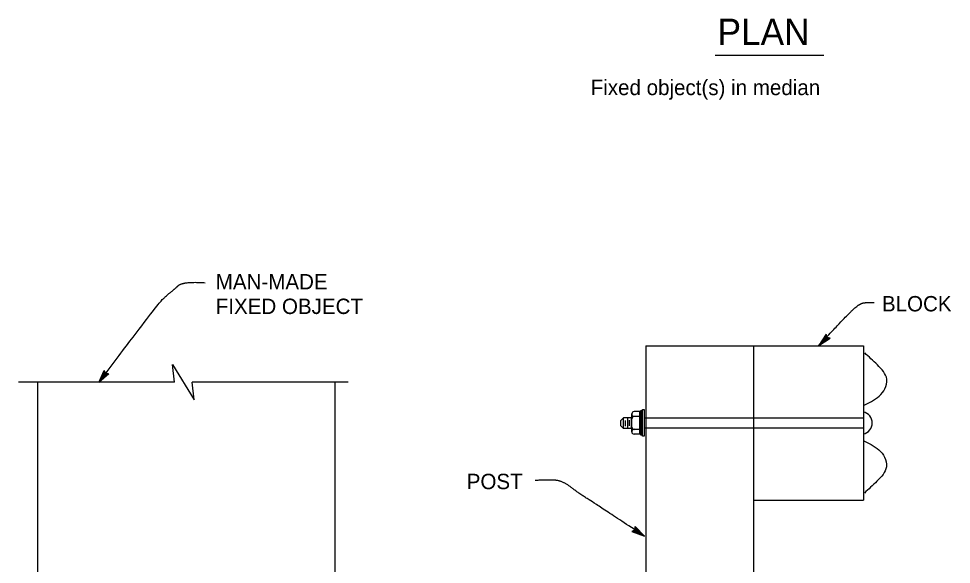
# Model space of a CAD drawing. Extents: x -893 to 867, y -474 to 712.
# Drawn here: x -382.7 to 42.3, y -172.9 to 75.7 of the extents above; entities that cross this region are included whole.
import ezdxf

# ---------------------------------------------------------------- set-up
doc = ezdxf.new("R2010")
doc.units = 0
for name, color, linetype in [('56 Stage 3 Anno', 7, 'Continuous'), ('57 Undefined', 7, 'Continuous'), ('60 Nongeo Data', 7, 'Continuous'), ('pp_PRESENTATION', 7, 'Continuous')]:
    doc.layers.add(name, color=color, linetype=linetype)

msp = doc.modelspace()

# ---------------------------------------------------------------- linework, layer by layer
at = {"layer": '56 Stage 3 Anno'}
for p, q in [((-14.83, -68), (-14.83, -68)), ((-12.94, -69.89), (-12.94, -69.89)), ((-18.12, -73.19), (-18.12, -73.19)), ((-101.78, -155.66), (-101.78, -155.66)), ((-103.25, -157.89), (-103.25, -157.89)), ((-97.5, -160.07), (-97.5, -160.07))]:
    msp.add_line(p, q, dxfattribs=at)
for points in [[(-14.83, -68), (-18.12, -73.19), (-12.94, -69.89), (-13.34, -69.79), (-17.14, -72.21), (-14.73, -68.4), (-14.63, -68.8), (-16.17, -71.23), (-13.74, -69.69), (-14.15, -69.59), (-15.2, -70.26), (-14.53, -69.2), (-14.45, -69.51), (-12.94, -69.89), (-14.45, -69.51)], [(-341.63, -86.06), (-346.19, -90.04), (-343.75, -84.51), (-343.59, -84.88), (-345.38, -88.94), (-342.03, -86.02), (-342.44, -85.99), (-344.58, -87.85), (-343.43, -85.26), (-343.28, -85.63), (-343.77, -86.76), (-342.84, -85.95), (-343.16, -85.92), (-343.75, -84.51), (-343.16, -85.92)], [(-103.25, -157.89), (-97.5, -160.07), (-101.78, -155.66), (-101.79, -156.07), (-98.66, -159.3), (-102.88, -157.71), (-102.5, -157.53), (-99.81, -158.55), (-101.81, -156.48), (-101.83, -156.9), (-100.96, -157.79), (-102.13, -157.35), (-101.84, -157.21), (-101.78, -155.66), (-101.84, -157.21)]]:
    msp.add_lwpolyline(points, close=True, dxfattribs=at)
for points in [[(-346.19, -90.04), (-319.8, -54.86), (-315.12, -50.17), (-312.17, -47.95), (-307.87, -43.91), (-297.68, -44.58)], [(-18.12, -73.19), (-6.68, -60.92), (-2, -56.24), (0.96, -54.02), (3.67, -53.53), (7.12, -53.53)], [(-97.5, -160.07), (-119.77, -145.37), (-126.9, -140.91), (-134.47, -135.12), (-140.26, -134.23), (-147.39, -134.68)]]:
    msp.add_open_spline(points, degree=2, dxfattribs=at)
at = {"layer": '57 Undefined'}
msp.add_line((-65.3, 59.08), (-15.81, 59.08), dxfattribs=at)
at = {"layer": '60 Nongeo Data'}
for p, q in [((-96.87, -73.31), (-96.87, -303.2)), ((-96.87, -73.31), (2.2, -73.31)), ((-47.8, -73.31), (-47.8, -303.2)), ((2.2, -73.31), (2.2, -143.63)), ((-374.12, -90.18), (-374.12, -321.03)), ((-238.64, -90.18), (-238.64, -321.03)), ((2.2, -100.48), (2.2, -116.48)), ((-107.14, -106.09), (-108.36, -107.3)), ((-107.14, -110.96), (-107.14, -106.09)), ((-103.49, -106.09), (-107.14, -106.09)), ((-105.31, -106.09), (-105.31, -110.85)), ((-103.49, -110.96), (-103.49, -106.09)), ((-103.33, -112.51), (-103.33, -104.35)), ((-99.65, -105.47), (-102.38, -105.47)), ((-99.65, -103.26), (-102.24, -103.26)), ((-99.65, -113.57), (-99.65, -103.26)), ((-98.77, -102.97), (-99.38, -102.97)), ((-99.38, -102.97), (-99.38, -113.93)), ((-98.77, -113.93), (-98.77, -102.97)), ((-97.2, -106.07), (2.2, -106.07)), ((-108.36, -109.74), (-108.36, -107.3)), ((-107.14, -110.96), (-108.36, -109.74)), ((-106.26, -109.92), (-106.26, -107.29)), ((-104.35, -109.77), (-104.35, -107.14)), ((-103.49, -110.96), (-107.14, -110.96)), ((-99.65, -113.57), (-102.29, -113.57)), ((-102.22, -111.36), (-99.65, -111.36)), ((-99.38, -113.93), (-98.77, -113.93)), ((-97.2, -110.71), (2.2, -110.71)), ((-47.8, -143.63), (2.2, -143.63))]:
    msp.add_line(p, q, dxfattribs=at)
msp.add_lwpolyline([(-97.65, -102.38), (-97.65, -114.55), (-98.52, -114.55), (-98.52, -102.38)], close=True, dxfattribs=at)
for centre, radius, start, end in [((-102.23, -104.36), 1.11, 90.7224, 261.7875), ((-102.22, -106.59), 1.11, 90.4996, 178.1024), ((1.08, -108.46), 5.13, 282.7027, 77.2973), ((-102.23, -110.26), 1.11, 182.9268, 270.3985), ((-102.23, -112.47), 1.11, 94.8048, 266.3828)]:
    msp.add_arc(centre, radius, start, end, dxfattribs=at)
for points in [[(2.25, -100.45), (5.9, -98.62), (12.02, -92.88), (12.87, -88.58), (8.56, -81.99), (2.82, -76.58)], [(2.08, -116.51), (5.73, -118.34), (11.85, -124.08), (12.7, -128.39), (8.39, -134.97), (2.64, -140.38)]]:
    msp.add_spline(points, degree=3, dxfattribs=at)
at = {"layer": 'pp_PRESENTATION'}
for p, q in [((-311.68, -89.88), (-382.73, -89.88)), ((-232.63, -89.88), (-303.68, -89.88))]:
    msp.add_line(p, q, dxfattribs=at)
msp.add_lwpolyline([(-311.68, -89.88), (-312.68, -81.88), (-302.68, -97.88), (-303.68, -89.88)], dxfattribs=at)

# ---------------------------------------------------------------- texts
at = {"layer": '57 Undefined'}
for s, height, p in [('PLAN', 12, (-64.25, 63.68)), ('Fixed object(s) in median', 7, (-122.06, 40.85)), ('MAN-MADE', 7, (-292.91, -47.64)), ('BLOCK', 7, (10.65, -57.65)), ('FIXED OBJECT', 7, (-292.91, -58.84)), ('POST', 7, (-178.55, -138.62))]:
    msp.add_text(s, height=height, dxfattribs=at).set_placement(p)

doc.saveas('drawing.dxf')
